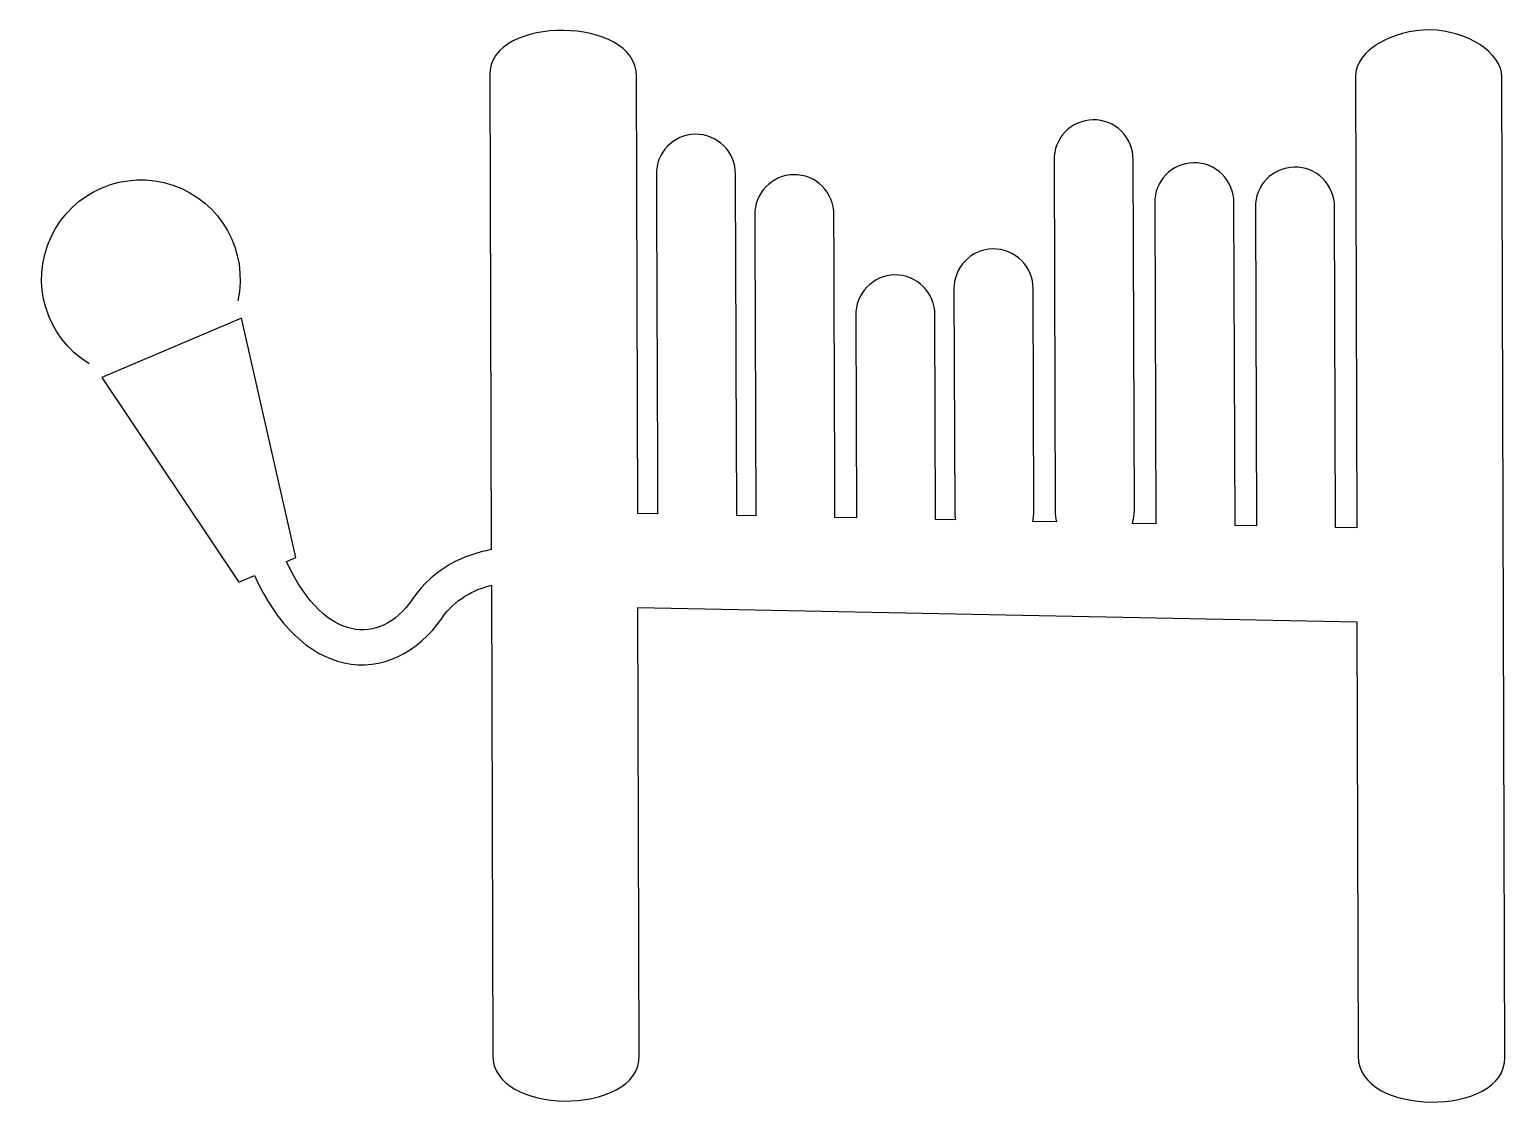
# Model space of a CAD drawing. Extents: x 0.5 to 55.4, y 9.8 to 49.7.
import ezdxf

# ---------------------------------------------------------------- set-up
doc = ezdxf.new("R2010")
doc.units = 0
doc.layers.add('Ebene_1', color=7, linetype='CONTINUOUS')

msp = doc.modelspace()

# ---------------------------------------------------------------- linework, layer by layer
at = {"layer": 'Ebene_1', "color": 7}
msp.add_lwpolyline([(52.634765, 49.671917)], close=True, dxfattribs=at)
for points in [[(17.626465, 47.991742), (17.677734, 30.33012)], [(23.871093, 31.664593), (23.135742, 31.679242), (23.080078, 47.952191)], [(49.845703, 47.95512), (49.894043, 31.141644), (49.108886, 31.157757), (49.069335, 43.078656)], [(55.404785, 11.433637), (55.297851, 47.91557)], [(43.8208, 44.729535), (43.8208, 44.72807)], [(42.376464, 43.22807), (42.421874, 31.291058), (41.547362, 31.308636)], [(46.123535, 43.068402), (46.163085, 31.216351), (45.36621, 31.232464)], [(31.248046, 39.053265), (31.272949, 31.51518), (30.471679, 31.531293)], [(10.051758, 29.887738), (10.398925, 30.038617), (8.374512, 38.944867), (3.181641, 36.743207), (8.285156, 29.115765), (8.85791, 29.366253)], [(27.525879, 31.591351), (26.816894, 31.605999)], [(34.95996, 31.441937), (34.217285, 31.456585)], [(38.723144, 31.365765), (37.832519, 31.383343)], [(17.682129, 29.004437), (17.733398, 11.509808)], [(23.187012, 11.498089), (23.135742, 28.176801), (49.894043, 27.639203), (49.952636, 11.473187)]]:
    msp.add_lwpolyline(points, dxfattribs=at)
for points in [[(20.374512, 49.655804), (18.990329, 49.672437), (17.598115, 49.123664), (17.626465, 47.991742)], [(23.080078, 47.952191), (23.093673, 49.08361), (21.716749, 49.639675), (20.374512, 49.655804)], [(52.634765, 49.671917), (51.208635, 49.689054), (49.857032, 48.897958), (49.845703, 47.95512)], [(55.297851, 47.91557), (55.308857, 48.831467), (53.977, 49.655788), (52.634765, 49.671917)], [(40.072265, 46.329144), (39.681605, 46.321639), (39.309935, 46.159215), (39.039054, 45.87762)], [(41.137381, 45.901555), (40.854764, 46.18224), (40.470515, 46.336497), (40.072265, 46.329144)], [(25.268554, 45.791547), (24.457362, 45.776699), (23.810924, 45.108647), (23.822754, 44.297406)], [(26.331552, 45.366), (26.049112, 45.645405), (25.665778, 45.798865), (25.268554, 45.791547)], [(39.039054, 45.87762), (38.768174, 45.596025), (38.620282, 45.218337), (38.627929, 44.82768)], [(41.572265, 44.839398), (41.576886, 45.237688), (41.419998, 45.62087), (41.137381, 45.901555)], [(26.768554, 44.30766), (26.771582, 44.704939), (26.613992, 45.086594), (26.331552, 45.366)], [(38.627929, 44.82768), (38.627929, 44.82768), (38.671875, 31.768597), (38.671875, 31.768597)], [(41.617675, 31.778851), (41.617675, 31.778851), (41.572265, 44.839398), (41.572265, 44.839398)], [(43.8208, 44.72807), (43.007859, 44.712435), (42.36136, 44.041021), (42.376464, 43.22807)], [(44.885915, 44.301946), (44.603298, 44.582631), (44.219049, 44.736887), (43.8208, 44.729535)], [(47.569335, 44.568402), (47.178677, 44.561277), (46.806857, 44.399224), (46.535704, 44.117905)], [(48.63445, 44.140813), (48.351833, 44.421498), (47.967585, 44.575754), (47.569335, 44.568402)], [(1.288655, 41.969477), (2.089545, 43.675102), (4.045668, 44.504766), (5.828588, 43.895029)], [(23.822754, 44.297406), (23.822754, 44.297406), (23.828755, 43.252241), (23.871093, 31.664593)], [(26.816894, 31.605999), (26.773869, 43.387268), (26.768554, 44.30766), (26.768554, 44.30766)], [(28.933593, 44.285687), (28.542935, 44.278562), (28.171116, 44.116509), (27.899962, 43.83519)], [(29.998178, 43.858608), (29.715605, 44.138973), (29.331586, 44.29303), (28.933593, 44.285687)], [(45.3208, 43.239789), (45.32542, 43.638079), (45.168532, 44.02126), (44.885915, 44.301946)], [(46.535704, 44.117905), (46.26455, 43.836587), (46.116284, 43.459057), (46.123535, 43.068402)], [(49.069335, 43.078656), (49.073955, 43.476946), (48.917067, 43.860127), (48.63445, 44.140813)], [(5.828588, 43.895029), (7.611502, 43.285285), (8.649918, 41.431523), (8.238632, 39.592661)], [(27.899962, 43.83519), (27.628808, 43.553872), (27.480542, 43.176342), (27.487793, 42.785687)], [(30.433593, 42.797406), (30.437815, 43.195443), (30.280751, 43.578243), (29.998178, 43.858608)], [(45.36621, 31.232464), (45.36621, 31.232464), (45.3208, 43.239789), (45.3208, 43.239789)], [(27.487793, 42.785687), (27.487793, 42.785687), (27.497223, 39.668604), (27.525879, 31.591351)], [(30.471679, 31.531293), (30.442441, 39.76406), (30.433593, 42.797406), (30.433593, 42.797406)], [(2.706629, 37.246347), (1.098732, 38.228804), (0.48777, 40.263858), (1.288655, 41.969477)], [(36.347168, 41.522992), (35.95651, 41.515868), (35.58469, 41.353814), (35.313536, 41.072496)], [(37.411753, 41.095913), (37.12918, 41.376278), (36.74516, 41.530335), (36.347168, 41.522992)], [(35.313536, 41.072496), (35.042382, 40.791177), (34.894116, 40.413648), (34.901367, 40.022992)], [(37.847168, 40.03471), (37.851389, 40.432748), (37.694325, 40.815548), (37.411753, 41.095913)], [(32.692383, 40.55473), (32.301722, 40.547225), (31.930052, 40.384801), (31.659171, 40.103206)], [(33.757498, 40.127141), (33.47488, 40.407826), (33.090632, 40.562082), (32.692383, 40.55473)], [(34.192383, 39.064984), (34.197003, 39.463275), (34.040115, 39.846456), (33.757498, 40.127141)], [(31.659171, 40.103206), (31.388291, 39.821611), (31.240399, 39.443923), (31.248046, 39.053265)], [(34.901367, 40.022992), (34.901367, 40.022992), (34.929199, 31.751019), (34.929199, 31.751019)], [(37.875, 31.762738), (37.875, 31.762738), (37.847168, 40.03471), (37.847168, 40.03471)], [(34.217285, 31.456585), (34.217285, 31.456585), (34.192383, 39.064984), (34.192383, 39.064984)], [(34.929199, 31.751019), (34.928531, 31.647196), (34.938842, 31.543592), (34.95996, 31.441937)], [(37.832519, 31.383343), (37.863078, 31.50743), (37.877358, 31.634966), (37.875, 31.762738)], [(38.671875, 31.768597), (38.670283, 31.632597), (38.687537, 31.497032), (38.723144, 31.365765)], [(41.547362, 31.308636), (41.596109, 31.460533), (41.619856, 31.619339), (41.617675, 31.778851)], [(17.677734, 30.33012), (16.679066, 30.141647), (15.557782, 29.667609), (14.759766, 28.50639)], [(12.473144, 27.388714), (11.698318, 27.558762), (10.787965, 28.287428), (10.051758, 29.887738)], [(8.85791, 29.366253), (9.710907, 27.501946), (10.893977, 26.401364), (12.196289, 26.115766)], [(15.833496, 27.771039), (16.325428, 28.486855), (17.018679, 28.835799), (17.682129, 29.004437)], [(14.759766, 28.50639), (14.114517, 27.567499), (13.303655, 27.206589), (12.473144, 27.388714)], [(12.196289, 26.115766), (13.585942, 25.811013), (14.965117, 26.507467), (15.833496, 27.771039)], [(17.733398, 11.509808), (17.720126, 10.405307), (19.055711, 9.823789), (20.397949, 9.80766)], [(20.397949, 9.80766), (21.782132, 9.791027), (23.21536, 10.366144), (23.187012, 11.498089)], [(49.952636, 11.473187), (49.93904, 10.341769), (51.315963, 9.785703), (52.658203, 9.769574)], [(52.658203, 9.769574), (54.042385, 9.752941), (55.433136, 10.301713), (55.404785, 11.433637)]]:
    msp.add_open_spline(points, degree=3, dxfattribs=at)

doc.saveas('drawing.dxf')
